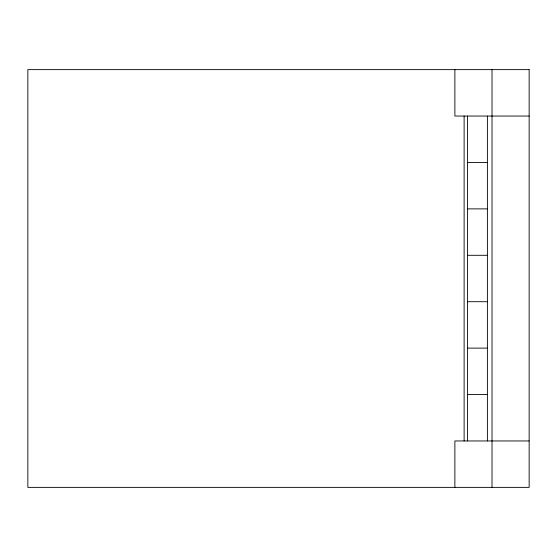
<?xml version="1.0" encoding="UTF-8"?>
<svg xmlns="http://www.w3.org/2000/svg" width="557" height="557" viewBox="0 0 557 557"><rect width="100%" height="100%" fill="white"/><g stroke="black" fill="none" stroke-linecap="round" stroke-linejoin="round"><path stroke-width="0.84" d="M529.15 116.044L454.881 116.044L454.881 69.625M467.448 162.456L487.396 162.456M467.448 208.875L487.396 208.875M467.448 255.294L487.396 255.294M467.448 301.706L487.396 301.706M467.448 348.125L487.396 348.125M467.448 394.544L487.396 394.544M529.15 440.956L454.881 440.956L454.881 487.375M492.019 69.625L492.019 487.375M487.396 116.044L487.396 440.956M467.448 116.044L467.448 440.956M464.12 116.044L464.12 440.956M529.15 69.625L27.85 69.625L27.85 487.375L529.15 487.375L529.15 69.625"/></g></svg>
